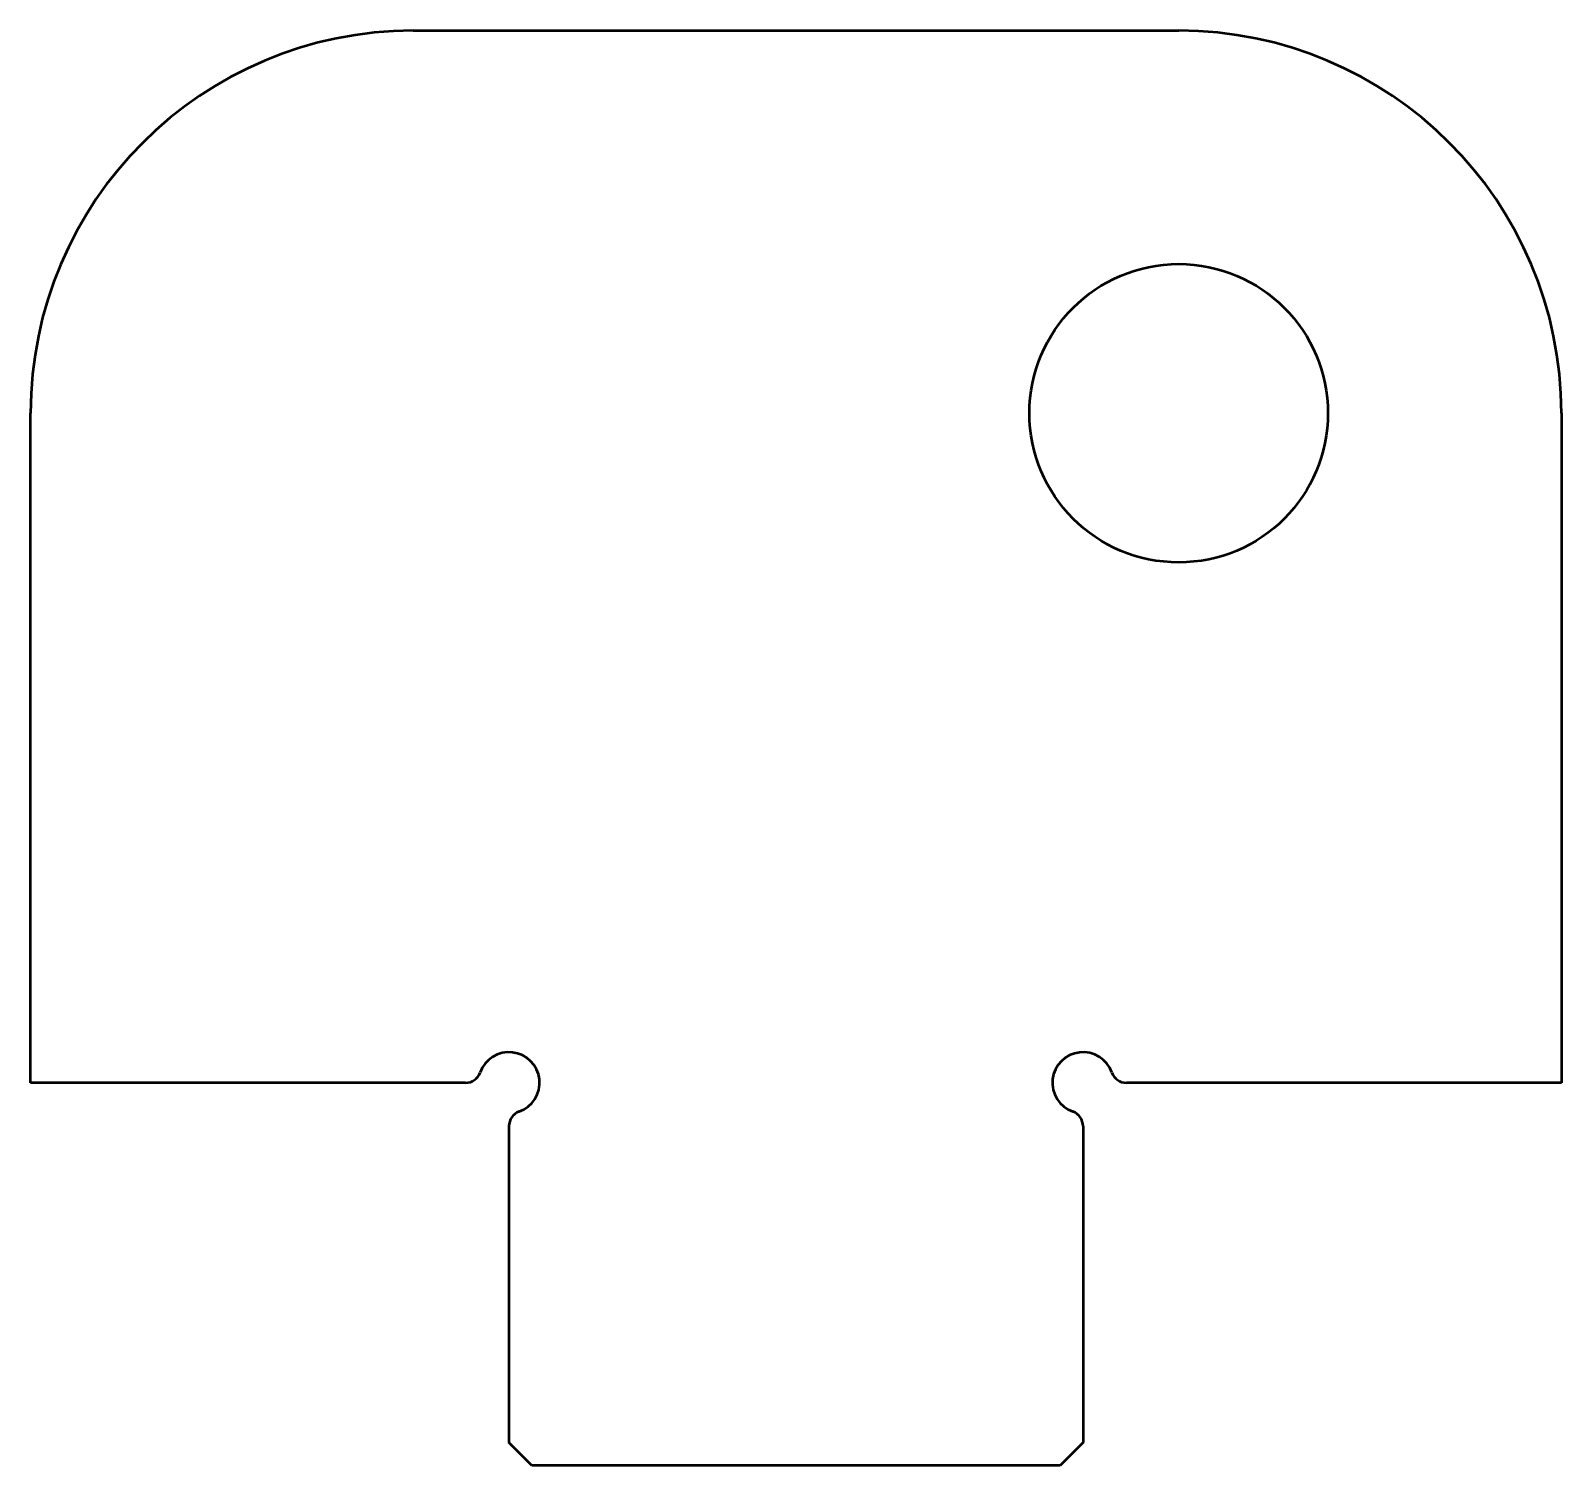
# Model space of a CAD drawing. Header units: inches. Extents: x 0.87 to 2.87, y -0.5 to 1.38.
import ezdxf

# ---------------------------------------------------------------- set-up
doc = ezdxf.new("R2010")
doc.units = ezdxf.units.IN
doc.header["$MEASUREMENT"] = 0
doc.layers.add('IV_EXTERIOR_PROFILES', color=7, linetype='Continuous', lineweight=50)
doc.layers.add('IV_INTERIOR_PROFILES', color=7, linetype='Continuous', lineweight=50)

msp = doc.modelspace()

# ---------------------------------------------------------------- linework, layer by layer
at = {"layer": 'IV_EXTERIOR_PROFILES'}
for p, q in [((1.375, 1.375), (2.375, 1.375)), ((0.875, 0), (0.875, 0.875)), ((2.875, 0.875), (2.875, 0)), ((1.4434, 0), (0.875, 0)), ((2.875, 0), (2.3066, 0)), ((1.5, -0.0566), (1.5, -0.47)), ((2.25, -0.0566), (2.25, -0.47)), ((1.53, -0.5), (1.5, -0.47)), ((2.25, -0.47), (2.22, -0.5)), ((2.22, -0.5), (1.53, -0.5))]:
    msp.add_line(p, q, dxfattribs=at)
for centre, radius, start, end in [((1.375, 0.875), 0.5, 90, 180), ((2.375, 0.875), 0.5, 0, 90), ((1.5, 0), 0.04, 289.4712, 160.5288), ((2.25, 0), 0.04, 19.4712, 250.5288), ((1.4434, 0.02), 0.02, 270, 340.5288), ((2.3066, 0.02), 0.02, 199.4712, 270), ((1.52, -0.0566), 0.02, 109.4712, 180), ((2.23, -0.0566), 0.02, 0, 70.5288)]:
    msp.add_arc(centre, radius, start, end, dxfattribs=at)
at = {"layer": 'IV_INTERIOR_PROFILES'}
msp.add_circle((2.375, 0.875), 0.195, dxfattribs=at)

doc.saveas('drawing.dxf')
